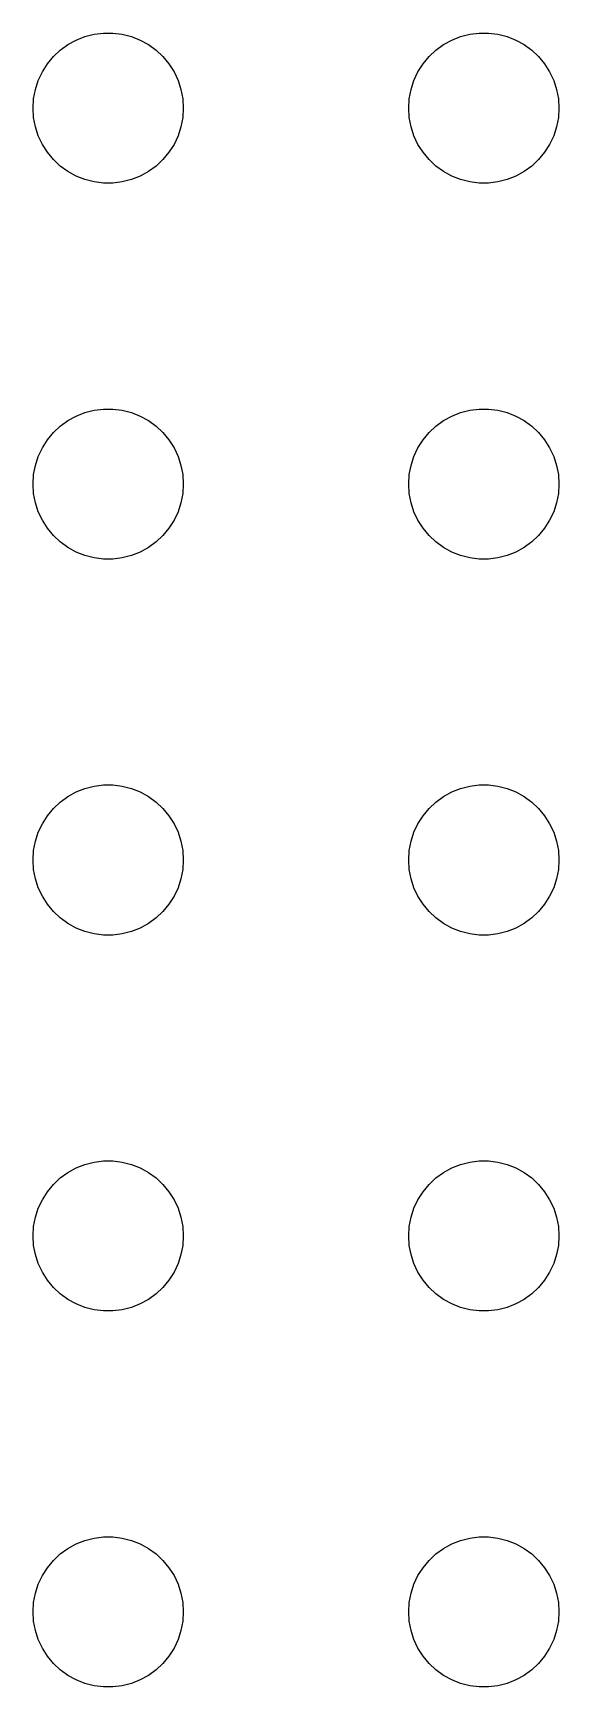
# Model space of a CAD drawing. Header units: metres. Extents: x -150 to 150, y -149 to 149.
# Drawn here: x 21 to 31.5, y -114 to -81 of the extents above; entities that cross this region are included whole.
import ezdxf

# ---------------------------------------------------------------- set-up
doc = ezdxf.new("R2010")
doc.units = ezdxf.units.M

msp = doc.modelspace()

# ---------------------------------------------------------------- linework, layer by layer
for p, q in [((21.6963, -81.2335), (21.8613, -81.1428)), ((21.8613, -81.1428), (22.0365, -81.0734)), ((22.0365, -81.0734), (22.2189, -81.0266)), ((22.2189, -81.0266), (22.4058, -81.003)), ((22.4058, -81.003), (22.5942, -81.003)), ((22.5942, -81.003), (22.7811, -81.0266)), ((22.7811, -81.0266), (22.9635, -81.0734)), ((22.9635, -81.0734), (23.1387, -81.1428)), ((23.1387, -81.1428), (23.3037, -81.2335)), ((29.1963, -81.2335), (29.3613, -81.1428)), ((29.3613, -81.1428), (29.5365, -81.0734)), ((29.5365, -81.0734), (29.7189, -81.0266)), ((29.7189, -81.0266), (29.9058, -81.003)), ((29.9058, -81.003), (30.0942, -81.003)), ((30.0942, -81.003), (30.2811, -81.0266)), ((30.2811, -81.0266), (30.4635, -81.0734)), ((30.4635, -81.0734), (30.6387, -81.1428)), ((30.6387, -81.1428), (30.8037, -81.2335)), ((21.2865, -81.6183), (21.4065, -81.4732)), ((21.4065, -81.4732), (21.5439, -81.3442)), ((21.5439, -81.3442), (21.6963, -81.2335)), ((23.3037, -81.2335), (23.4561, -81.3442)), ((23.4561, -81.3442), (23.5934, -81.4732)), ((23.5934, -81.4732), (23.7135, -81.6183)), ((28.7865, -81.6183), (28.9065, -81.4732)), ((28.9065, -81.4732), (29.0439, -81.3442)), ((29.0439, -81.3442), (29.1963, -81.2335)), ((30.8037, -81.2335), (30.9561, -81.3442)), ((30.9561, -81.3442), (31.0934, -81.4732)), ((31.0934, -81.4732), (31.2135, -81.6183)), ((21.1053, -81.9478), (21.1855, -81.7774)), ((21.1855, -81.7774), (21.2865, -81.6183)), ((23.7135, -81.6183), (23.8145, -81.7774)), ((23.8145, -81.7774), (23.8947, -81.9478)), ((28.6053, -81.9478), (28.6855, -81.7774)), ((28.6855, -81.7774), (28.7865, -81.6183)), ((31.2135, -81.6183), (31.3145, -81.7774)), ((31.3145, -81.7774), (31.3947, -81.9478)), ((21.0118, -82.312), (21.0471, -82.127)), ((21.0471, -82.127), (21.1053, -81.9478)), ((23.8947, -81.9478), (23.9529, -82.127)), ((23.9529, -82.127), (23.9882, -82.312)), ((28.5118, -82.312), (28.5471, -82.127)), ((28.5471, -82.127), (28.6053, -81.9478)), ((31.3947, -81.9478), (31.4529, -82.127)), ((31.4529, -82.127), (31.4882, -82.312)), ((21, -82.5), (21.0118, -82.312)), ((23.9882, -82.312), (24, -82.5)), ((28.5, -82.5), (28.5118, -82.312)), ((31.4882, -82.312), (31.5, -82.5)), ((21.0118, -82.688), (21, -82.5)), ((21.0471, -82.873), (21.0118, -82.688)), ((23.9882, -82.688), (23.9529, -82.873)), ((24, -82.5), (23.9882, -82.688)), ((28.5118, -82.688), (28.5, -82.5)), ((28.5471, -82.873), (28.5118, -82.688)), ((31.4882, -82.688), (31.4529, -82.873)), ((31.5, -82.5), (31.4882, -82.688)), ((21.1053, -83.0522), (21.0471, -82.873)), ((21.1855, -83.2226), (21.1053, -83.0522)), ((23.8947, -83.0522), (23.8145, -83.2226)), ((23.9529, -82.873), (23.8947, -83.0522)), ((28.6053, -83.0522), (28.5471, -82.873)), ((28.6855, -83.2226), (28.6053, -83.0522)), ((31.3947, -83.0522), (31.3145, -83.2226)), ((31.4529, -82.873), (31.3947, -83.0522)), ((21.2865, -83.3817), (21.1855, -83.2226)), ((21.4065, -83.5268), (21.2865, -83.3817)), ((23.7135, -83.3817), (23.5934, -83.5268)), ((23.8145, -83.2226), (23.7135, -83.3817)), ((28.7865, -83.3817), (28.6855, -83.2226)), ((28.9065, -83.5268), (28.7865, -83.3817)), ((31.2135, -83.3817), (31.0934, -83.5268)), ((31.3145, -83.2226), (31.2135, -83.3817)), ((21.5439, -83.6558), (21.4065, -83.5268)), ((21.6963, -83.7665), (21.5439, -83.6558)), ((21.8613, -83.8572), (21.6963, -83.7665)), ((23.3037, -83.7665), (23.1387, -83.8572)), ((23.4561, -83.6558), (23.3037, -83.7665)), ((23.5934, -83.5268), (23.4561, -83.6558)), ((29.0439, -83.6558), (28.9065, -83.5268)), ((29.1963, -83.7665), (29.0439, -83.6558)), ((29.3613, -83.8572), (29.1963, -83.7665)), ((30.8037, -83.7665), (30.6387, -83.8572)), ((30.9561, -83.6558), (30.8037, -83.7665)), ((31.0934, -83.5268), (30.9561, -83.6558)), ((22.0365, -83.9266), (21.8613, -83.8572)), ((22.2189, -83.9734), (22.0365, -83.9266)), ((22.4058, -83.997), (22.2189, -83.9734)), ((22.5942, -83.997), (22.4058, -83.997)), ((22.7811, -83.9734), (22.5942, -83.997)), ((22.9635, -83.9266), (22.7811, -83.9734)), ((23.1387, -83.8572), (22.9635, -83.9266)), ((29.5365, -83.9266), (29.3613, -83.8572)), ((29.7189, -83.9734), (29.5365, -83.9266)), ((29.9058, -83.997), (29.7189, -83.9734)), ((30.0942, -83.997), (29.9058, -83.997)), ((30.2811, -83.9734), (30.0942, -83.997)), ((30.4635, -83.9266), (30.2811, -83.9734)), ((30.6387, -83.8572), (30.4635, -83.9266)), ((21.5439, -88.8442), (21.6963, -88.7335)), ((21.6963, -88.7335), (21.8613, -88.6428)), ((21.8613, -88.6428), (22.0365, -88.5734)), ((22.0365, -88.5734), (22.2189, -88.5266)), ((22.2189, -88.5266), (22.4058, -88.503)), ((22.4058, -88.503), (22.5942, -88.503)), ((22.5942, -88.503), (22.7811, -88.5266)), ((22.7811, -88.5266), (22.9635, -88.5734)), ((22.9635, -88.5734), (23.1387, -88.6428)), ((23.1387, -88.6428), (23.3037, -88.7335)), ((23.3037, -88.7335), (23.4561, -88.8442)), ((29.0439, -88.8442), (29.1963, -88.7335)), ((29.1963, -88.7335), (29.3613, -88.6428)), ((29.3613, -88.6428), (29.5365, -88.5734)), ((29.5365, -88.5734), (29.7189, -88.5266)), ((29.7189, -88.5266), (29.9058, -88.503)), ((29.9058, -88.503), (30.0942, -88.503)), ((30.0942, -88.503), (30.2811, -88.5266)), ((30.2811, -88.5266), (30.4635, -88.5734)), ((30.4635, -88.5734), (30.6387, -88.6428)), ((30.6387, -88.6428), (30.8037, -88.7335)), ((30.8037, -88.7335), (30.9561, -88.8442)), ((21.2865, -89.1183), (21.4065, -88.9732)), ((21.4065, -88.9732), (21.5439, -88.8442)), ((23.4561, -88.8442), (23.5934, -88.9732)), ((23.5934, -88.9732), (23.7135, -89.1183)), ((28.7865, -89.1183), (28.9065, -88.9732)), ((28.9065, -88.9732), (29.0439, -88.8442)), ((30.9561, -88.8442), (31.0934, -88.9732)), ((31.0934, -88.9732), (31.2135, -89.1183)), ((21.1053, -89.4478), (21.1855, -89.2774)), ((21.1855, -89.2774), (21.2865, -89.1183)), ((23.7135, -89.1183), (23.8145, -89.2774)), ((23.8145, -89.2774), (23.8947, -89.4478)), ((28.6053, -89.4478), (28.6855, -89.2774)), ((28.6855, -89.2774), (28.7865, -89.1183)), ((31.2135, -89.1183), (31.3145, -89.2774)), ((31.3145, -89.2774), (31.3947, -89.4478)), ((21.0118, -89.812), (21.0471, -89.627)), ((21.0471, -89.627), (21.1053, -89.4478)), ((23.8947, -89.4478), (23.9529, -89.627)), ((23.9529, -89.627), (23.9882, -89.812)), ((28.5118, -89.812), (28.5471, -89.627)), ((28.5471, -89.627), (28.6053, -89.4478)), ((31.3947, -89.4478), (31.4529, -89.627)), ((31.4529, -89.627), (31.4882, -89.812)), ((21, -90), (21.0118, -89.812)), ((21.0118, -90.188), (21, -90)), ((23.9882, -89.812), (24, -90)), ((24, -90), (23.9882, -90.188)), ((28.5, -90), (28.5118, -89.812)), ((28.5118, -90.188), (28.5, -90)), ((31.4882, -89.812), (31.5, -90)), ((31.5, -90), (31.4882, -90.188)), ((21.0471, -90.373), (21.0118, -90.188)), ((21.1053, -90.5522), (21.0471, -90.373)), ((23.9529, -90.373), (23.8947, -90.5522)), ((23.9882, -90.188), (23.9529, -90.373)), ((28.5471, -90.373), (28.5118, -90.188)), ((28.6053, -90.5522), (28.5471, -90.373)), ((31.4529, -90.373), (31.3947, -90.5522)), ((31.4882, -90.188), (31.4529, -90.373)), ((21.1855, -90.7226), (21.1053, -90.5522)), ((21.2865, -90.8817), (21.1855, -90.7226)), ((23.8145, -90.7226), (23.7135, -90.8817)), ((23.8947, -90.5522), (23.8145, -90.7226)), ((28.6855, -90.7226), (28.6053, -90.5522)), ((28.7865, -90.8817), (28.6855, -90.7226)), ((31.3145, -90.7226), (31.2135, -90.8817)), ((31.3947, -90.5522), (31.3145, -90.7226)), ((21.4065, -91.0268), (21.2865, -90.8817)), ((21.5439, -91.1558), (21.4065, -91.0268)), ((23.5934, -91.0268), (23.4561, -91.1558)), ((23.7135, -90.8817), (23.5934, -91.0268)), ((28.9065, -91.0268), (28.7865, -90.8817)), ((29.0439, -91.1558), (28.9065, -91.0268)), ((31.0934, -91.0268), (30.9561, -91.1558)), ((31.2135, -90.8817), (31.0934, -91.0268)), ((21.6963, -91.2665), (21.5439, -91.1558)), ((21.8613, -91.3572), (21.6963, -91.2665)), ((22.0365, -91.4266), (21.8613, -91.3572)), ((23.1387, -91.3572), (22.9635, -91.4266)), ((23.3037, -91.2665), (23.1387, -91.3572)), ((23.4561, -91.1558), (23.3037, -91.2665)), ((29.1963, -91.2665), (29.0439, -91.1558)), ((29.3613, -91.3572), (29.1963, -91.2665)), ((29.5365, -91.4266), (29.3613, -91.3572)), ((30.6387, -91.3572), (30.4635, -91.4266)), ((30.8037, -91.2665), (30.6387, -91.3572)), ((30.9561, -91.1558), (30.8037, -91.2665)), ((22.2189, -91.4734), (22.0365, -91.4266)), ((22.4058, -91.497), (22.2189, -91.4734)), ((22.5942, -91.497), (22.4058, -91.497)), ((22.7811, -91.4734), (22.5942, -91.497)), ((22.9635, -91.4266), (22.7811, -91.4734)), ((29.7189, -91.4734), (29.5365, -91.4266)), ((29.9058, -91.497), (29.7189, -91.4734)), ((30.0942, -91.497), (29.9058, -91.497)), ((30.2811, -91.4734), (30.0942, -91.497)), ((30.4635, -91.4266), (30.2811, -91.4734)), ((22.2189, -96.0266), (22.4058, -96.003)), ((22.4058, -96.003), (22.5942, -96.003)), ((22.5942, -96.003), (22.7811, -96.0266)), ((29.7189, -96.0266), (29.9058, -96.003)), ((29.9058, -96.003), (30.0942, -96.003)), ((30.0942, -96.003), (30.2811, -96.0266)), ((21.5439, -96.3442), (21.6963, -96.2335)), ((21.6963, -96.2335), (21.8613, -96.1428)), ((21.8613, -96.1428), (22.0365, -96.0734)), ((22.0365, -96.0734), (22.2189, -96.0266)), ((22.7811, -96.0266), (22.9635, -96.0734)), ((22.9635, -96.0734), (23.1387, -96.1428)), ((23.1387, -96.1428), (23.3037, -96.2335)), ((23.3037, -96.2335), (23.4561, -96.3442)), ((29.0439, -96.3442), (29.1963, -96.2335)), ((29.1963, -96.2335), (29.3613, -96.1428)), ((29.3613, -96.1428), (29.5365, -96.0734)), ((29.5365, -96.0734), (29.7189, -96.0266)), ((30.2811, -96.0266), (30.4635, -96.0734)), ((30.4635, -96.0734), (30.6387, -96.1428)), ((30.6387, -96.1428), (30.8037, -96.2335)), ((30.8037, -96.2335), (30.9561, -96.3442)), ((21.1855, -96.7774), (21.2865, -96.6183)), ((21.2865, -96.6183), (21.4065, -96.4732)), ((21.4065, -96.4732), (21.5439, -96.3442)), ((23.4561, -96.3442), (23.5934, -96.4732)), ((23.5934, -96.4732), (23.7135, -96.6183)), ((23.7135, -96.6183), (23.8145, -96.7774)), ((28.6855, -96.7774), (28.7865, -96.6183)), ((28.7865, -96.6183), (28.9065, -96.4732)), ((28.9065, -96.4732), (29.0439, -96.3442)), ((30.9561, -96.3442), (31.0934, -96.4732)), ((31.0934, -96.4732), (31.2135, -96.6183)), ((31.2135, -96.6183), (31.3145, -96.7774)), ((21.0471, -97.127), (21.1053, -96.9478)), ((21.1053, -96.9478), (21.1855, -96.7774)), ((23.8145, -96.7774), (23.8947, -96.9478)), ((23.8947, -96.9478), (23.9529, -97.127)), ((28.5471, -97.127), (28.6053, -96.9478)), ((28.6053, -96.9478), (28.6855, -96.7774)), ((31.3145, -96.7774), (31.3947, -96.9478)), ((31.3947, -96.9478), (31.4529, -97.127)), ((21, -97.5), (21.0118, -97.312)), ((21.0118, -97.312), (21.0471, -97.127)), ((23.9529, -97.127), (23.9882, -97.312)), ((23.9882, -97.312), (24, -97.5)), ((28.5, -97.5), (28.5118, -97.312)), ((28.5118, -97.312), (28.5471, -97.127)), ((31.4529, -97.127), (31.4882, -97.312)), ((31.4882, -97.312), (31.5, -97.5)), ((21.0118, -97.688), (21, -97.5)), ((24, -97.5), (23.9882, -97.688)), ((28.5118, -97.688), (28.5, -97.5)), ((31.5, -97.5), (31.4882, -97.688)), ((21.0471, -97.873), (21.0118, -97.688)), ((21.1053, -98.0522), (21.0471, -97.873)), ((23.9529, -97.873), (23.8947, -98.0522)), ((23.9882, -97.688), (23.9529, -97.873)), ((28.5471, -97.873), (28.5118, -97.688)), ((28.6053, -98.0522), (28.5471, -97.873)), ((31.4529, -97.873), (31.3947, -98.0522)), ((31.4882, -97.688), (31.4529, -97.873)), ((21.1855, -98.2226), (21.1053, -98.0522)), ((21.2865, -98.3817), (21.1855, -98.2226)), ((23.8145, -98.2226), (23.7135, -98.3817)), ((23.8947, -98.0522), (23.8145, -98.2226)), ((28.6855, -98.2226), (28.6053, -98.0522)), ((28.7865, -98.3817), (28.6855, -98.2226)), ((31.3145, -98.2226), (31.2135, -98.3817)), ((31.3947, -98.0522), (31.3145, -98.2226)), ((21.4065, -98.5268), (21.2865, -98.3817)), ((21.5439, -98.6558), (21.4065, -98.5268)), ((23.5934, -98.5268), (23.4561, -98.6558)), ((23.7135, -98.3817), (23.5934, -98.5268)), ((28.9065, -98.5268), (28.7865, -98.3817)), ((29.0439, -98.6558), (28.9065, -98.5268)), ((31.0934, -98.5268), (30.9561, -98.6558)), ((31.2135, -98.3817), (31.0934, -98.5268)), ((21.6963, -98.7665), (21.5439, -98.6558)), ((21.8613, -98.8572), (21.6963, -98.7665)), ((22.0365, -98.9266), (21.8613, -98.8572)), ((22.2189, -98.9734), (22.0365, -98.9266)), ((22.4058, -98.997), (22.2189, -98.9734)), ((22.7811, -98.9734), (22.5942, -98.997)), ((22.9635, -98.9266), (22.7811, -98.9734)), ((23.1387, -98.8572), (22.9635, -98.9266)), ((23.3037, -98.7665), (23.1387, -98.8572)), ((23.4561, -98.6558), (23.3037, -98.7665)), ((29.1963, -98.7665), (29.0439, -98.6558)), ((29.3613, -98.8572), (29.1963, -98.7665)), ((29.5365, -98.9266), (29.3613, -98.8572)), ((29.7189, -98.9734), (29.5365, -98.9266)), ((29.9058, -98.997), (29.7189, -98.9734)), ((30.2811, -98.9734), (30.0942, -98.997)), ((30.4635, -98.9266), (30.2811, -98.9734)), ((30.6387, -98.8572), (30.4635, -98.9266)), ((30.8037, -98.7665), (30.6387, -98.8572)), ((30.9561, -98.6558), (30.8037, -98.7665)), ((22.5942, -98.997), (22.4058, -98.997)), ((30.0942, -98.997), (29.9058, -98.997)), ((21.8613, -103.643), (22.0365, -103.573)), ((22.0365, -103.573), (22.2189, -103.527)), ((22.2189, -103.527), (22.4058, -103.503)), ((22.4058, -103.503), (22.5942, -103.503)), ((22.5942, -103.503), (22.7811, -103.527)), ((22.7811, -103.527), (22.9635, -103.573)), ((22.9635, -103.573), (23.1387, -103.643)), ((29.3613, -103.643), (29.5365, -103.573)), ((29.5365, -103.573), (29.7189, -103.527)), ((29.7189, -103.527), (29.9058, -103.503)), ((29.9058, -103.503), (30.0942, -103.503)), ((30.0942, -103.503), (30.2811, -103.527)), ((30.2811, -103.527), (30.4635, -103.573)), ((30.4635, -103.573), (30.6387, -103.643)), ((21.4065, -103.973), (21.5439, -103.844)), ((21.5439, -103.844), (21.6963, -103.734)), ((21.6963, -103.734), (21.8613, -103.643)), ((23.1387, -103.643), (23.3037, -103.734)), ((23.3037, -103.734), (23.4561, -103.844)), ((23.4561, -103.844), (23.5934, -103.973)), ((28.9065, -103.973), (29.0439, -103.844)), ((29.0439, -103.844), (29.1963, -103.734)), ((29.1963, -103.734), (29.3613, -103.643)), ((30.6387, -103.643), (30.8037, -103.734)), ((30.8037, -103.734), (30.9561, -103.844)), ((30.9561, -103.844), (31.0934, -103.973)), ((21.1855, -104.277), (21.2865, -104.118)), ((21.2865, -104.118), (21.4065, -103.973)), ((23.5934, -103.973), (23.7135, -104.118)), ((23.7135, -104.118), (23.8145, -104.277)), ((28.6855, -104.277), (28.7865, -104.118)), ((28.7865, -104.118), (28.9065, -103.973)), ((31.0934, -103.973), (31.2135, -104.118)), ((31.2135, -104.118), (31.3145, -104.277)), ((21.0471, -104.627), (21.1053, -104.448)), ((21.1053, -104.448), (21.1855, -104.277)), ((23.8145, -104.277), (23.8947, -104.448)), ((23.8947, -104.448), (23.9529, -104.627)), ((28.5471, -104.627), (28.6053, -104.448)), ((28.6053, -104.448), (28.6855, -104.277)), ((31.3145, -104.277), (31.3947, -104.448)), ((31.3947, -104.448), (31.4529, -104.627)), ((21, -105), (21.0118, -104.812)), ((21.0118, -104.812), (21.0471, -104.627)), ((23.9529, -104.627), (23.9882, -104.812)), ((23.9882, -104.812), (24, -105)), ((28.5, -105), (28.5118, -104.812)), ((28.5118, -104.812), (28.5471, -104.627)), ((31.4529, -104.627), (31.4882, -104.812)), ((31.4882, -104.812), (31.5, -105)), ((21.0118, -105.188), (21, -105)), ((21.0471, -105.373), (21.0118, -105.188)), ((23.9882, -105.188), (23.9529, -105.373)), ((24, -105), (23.9882, -105.188)), ((28.5118, -105.188), (28.5, -105)), ((28.5471, -105.373), (28.5118, -105.188)), ((31.4882, -105.188), (31.4529, -105.373)), ((31.5, -105), (31.4882, -105.188)), ((21.1053, -105.552), (21.0471, -105.373)), ((21.1855, -105.723), (21.1053, -105.552)), ((23.8947, -105.552), (23.8145, -105.723)), ((23.9529, -105.373), (23.8947, -105.552)), ((28.6053, -105.552), (28.5471, -105.373)), ((28.6855, -105.723), (28.6053, -105.552)), ((31.3947, -105.552), (31.3145, -105.723)), ((31.4529, -105.373), (31.3947, -105.552)), ((21.2865, -105.882), (21.1855, -105.723)), ((21.4065, -106.027), (21.2865, -105.882)), ((23.7135, -105.882), (23.5934, -106.027)), ((23.8145, -105.723), (23.7135, -105.882)), ((28.7865, -105.882), (28.6855, -105.723)), ((28.9065, -106.027), (28.7865, -105.882)), ((31.2135, -105.882), (31.0934, -106.027)), ((31.3145, -105.723), (31.2135, -105.882)), ((21.5439, -106.156), (21.4065, -106.027)), ((21.6963, -106.266), (21.5439, -106.156)), ((23.4561, -106.156), (23.3037, -106.266)), ((23.5934, -106.027), (23.4561, -106.156)), ((29.0439, -106.156), (28.9065, -106.027)), ((29.1963, -106.266), (29.0439, -106.156)), ((30.9561, -106.156), (30.8037, -106.266)), ((31.0934, -106.027), (30.9561, -106.156)), ((21.8613, -106.357), (21.6963, -106.266)), ((22.0365, -106.427), (21.8613, -106.357)), ((22.2189, -106.473), (22.0365, -106.427)), ((22.4058, -106.497), (22.2189, -106.473)), ((22.5942, -106.497), (22.4058, -106.497)), ((22.7811, -106.473), (22.5942, -106.497)), ((22.9635, -106.427), (22.7811, -106.473)), ((23.1387, -106.357), (22.9635, -106.427)), ((23.3037, -106.266), (23.1387, -106.357)), ((29.3613, -106.357), (29.1963, -106.266)), ((29.5365, -106.427), (29.3613, -106.357)), ((29.7189, -106.473), (29.5365, -106.427)), ((29.9058, -106.497), (29.7189, -106.473)), ((30.0942, -106.497), (29.9058, -106.497)), ((30.2811, -106.473), (30.0942, -106.497)), ((30.4635, -106.427), (30.2811, -106.473)), ((30.6387, -106.357), (30.4635, -106.427)), ((30.8037, -106.266), (30.6387, -106.357)), ((21.6963, -111.234), (21.8613, -111.143)), ((21.8613, -111.143), (22.0365, -111.073)), ((22.0365, -111.073), (22.2189, -111.027)), ((22.2189, -111.027), (22.4058, -111.003)), ((22.4058, -111.003), (22.5942, -111.003)), ((22.5942, -111.003), (22.7811, -111.027)), ((22.7811, -111.027), (22.9635, -111.073)), ((22.9635, -111.073), (23.1387, -111.143)), ((23.1387, -111.143), (23.3037, -111.234)), ((29.1963, -111.234), (29.3613, -111.143)), ((29.3613, -111.143), (29.5365, -111.073)), ((29.5365, -111.073), (29.7189, -111.027)), ((29.7189, -111.027), (29.9058, -111.003)), ((29.9058, -111.003), (30.0942, -111.003)), ((30.0942, -111.003), (30.2811, -111.027)), ((30.2811, -111.027), (30.4635, -111.073)), ((30.4635, -111.073), (30.6387, -111.143)), ((30.6387, -111.143), (30.8037, -111.234)), ((21.2865, -111.618), (21.4065, -111.473)), ((21.4065, -111.473), (21.5439, -111.344)), ((21.5439, -111.344), (21.6963, -111.234)), ((23.3037, -111.234), (23.4561, -111.344)), ((23.4561, -111.344), (23.5934, -111.473)), ((23.5934, -111.473), (23.7135, -111.618)), ((28.7865, -111.618), (28.9065, -111.473)), ((28.9065, -111.473), (29.0439, -111.344)), ((29.0439, -111.344), (29.1963, -111.234)), ((30.8037, -111.234), (30.9561, -111.344)), ((30.9561, -111.344), (31.0934, -111.473)), ((31.0934, -111.473), (31.2135, -111.618)), ((21.1053, -111.948), (21.1855, -111.777)), ((21.1855, -111.777), (21.2865, -111.618)), ((23.7135, -111.618), (23.8145, -111.777)), ((23.8145, -111.777), (23.8947, -111.948)), ((28.6053, -111.948), (28.6855, -111.777)), ((28.6855, -111.777), (28.7865, -111.618)), ((31.2135, -111.618), (31.3145, -111.777)), ((31.3145, -111.777), (31.3947, -111.948)), ((21.0118, -112.312), (21.0471, -112.127)), ((21.0471, -112.127), (21.1053, -111.948)), ((23.8947, -111.948), (23.9529, -112.127)), ((23.9529, -112.127), (23.9882, -112.312)), ((28.5118, -112.312), (28.5471, -112.127)), ((28.5471, -112.127), (28.6053, -111.948)), ((31.3947, -111.948), (31.4529, -112.127)), ((31.4529, -112.127), (31.4882, -112.312)), ((21, -112.5), (21.0118, -112.312)), ((21.0118, -112.688), (21, -112.5)), ((23.9882, -112.312), (24, -112.5)), ((24, -112.5), (23.9882, -112.688)), ((28.5, -112.5), (28.5118, -112.312)), ((28.5118, -112.688), (28.5, -112.5)), ((31.4882, -112.312), (31.5, -112.5)), ((31.5, -112.5), (31.4882, -112.688)), ((21.0471, -112.873), (21.0118, -112.688)), ((23.9882, -112.688), (23.9529, -112.873)), ((28.5471, -112.873), (28.5118, -112.688)), ((31.4882, -112.688), (31.4529, -112.873)), ((21.1053, -113.052), (21.0471, -112.873)), ((21.1855, -113.223), (21.1053, -113.052)), ((23.8947, -113.052), (23.8145, -113.223)), ((23.9529, -112.873), (23.8947, -113.052)), ((28.6053, -113.052), (28.5471, -112.873)), ((28.6855, -113.223), (28.6053, -113.052)), ((31.3947, -113.052), (31.3145, -113.223)), ((31.4529, -112.873), (31.3947, -113.052)), ((21.2865, -113.382), (21.1855, -113.223)), ((21.4065, -113.527), (21.2865, -113.382)), ((23.7135, -113.382), (23.5934, -113.527)), ((23.8145, -113.223), (23.7135, -113.382)), ((28.7865, -113.382), (28.6855, -113.223)), ((28.9065, -113.527), (28.7865, -113.382)), ((31.2135, -113.382), (31.0934, -113.527)), ((31.3145, -113.223), (31.2135, -113.382)), ((21.5439, -113.656), (21.4065, -113.527)), ((21.6963, -113.766), (21.5439, -113.656)), ((21.8613, -113.857), (21.6963, -113.766)), ((23.3037, -113.766), (23.1387, -113.857)), ((23.4561, -113.656), (23.3037, -113.766)), ((23.5934, -113.527), (23.4561, -113.656)), ((29.0439, -113.656), (28.9065, -113.527)), ((29.1963, -113.766), (29.0439, -113.656)), ((29.3613, -113.857), (29.1963, -113.766)), ((30.8037, -113.766), (30.6387, -113.857)), ((30.9561, -113.656), (30.8037, -113.766)), ((31.0934, -113.527), (30.9561, -113.656)), ((22.0365, -113.927), (21.8613, -113.857)), ((22.2189, -113.973), (22.0365, -113.927)), ((22.4058, -113.997), (22.2189, -113.973)), ((22.5942, -113.997), (22.4058, -113.997)), ((22.7811, -113.973), (22.5942, -113.997)), ((22.9635, -113.927), (22.7811, -113.973)), ((23.1387, -113.857), (22.9635, -113.927)), ((29.5365, -113.927), (29.3613, -113.857)), ((29.7189, -113.973), (29.5365, -113.927)), ((29.9058, -113.997), (29.7189, -113.973)), ((30.0942, -113.997), (29.9058, -113.997)), ((30.2811, -113.973), (30.0942, -113.997)), ((30.4635, -113.927), (30.2811, -113.973)), ((30.6387, -113.857), (30.4635, -113.927))]:
    msp.add_line(p, q)

doc.saveas('drawing.dxf')
